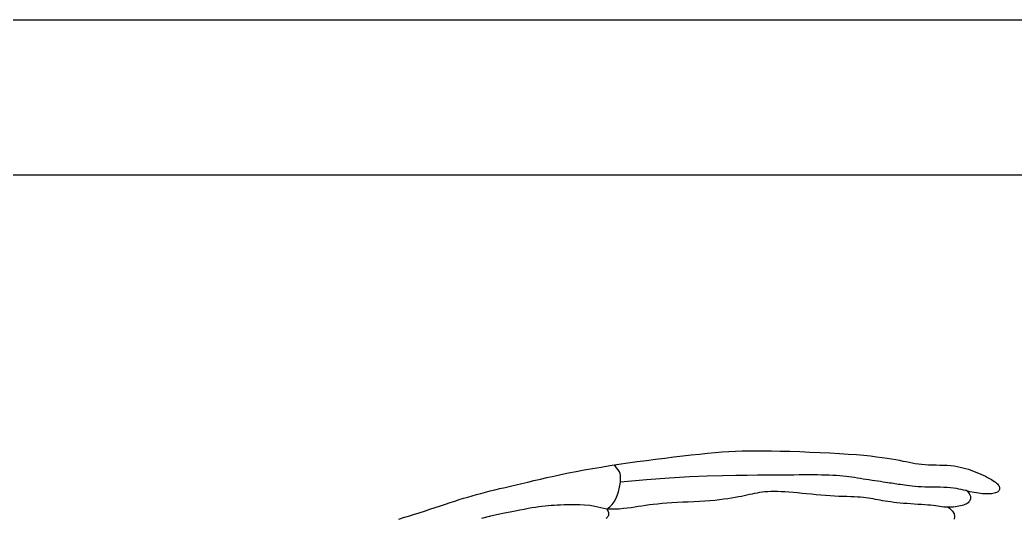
# Paper-space layout 'A3' of a CAD drawing. Header units: millimetres. Extents: x 67 to 487, y 39 to 336.
# Drawn here: x 314.67 to 322.76, y 135.29 to 139.34 of the extents above; entities that cross this region are included whole.
import ezdxf

# ---------------------------------------------------------------- set-up
doc = ezdxf.new("R2010")
doc.units = ezdxf.units.MM
doc.layers.add('ARQ_Prancha', color=7, linetype='Continuous')
doc.layers.add('ARQ_Vista 01', color=1, linetype='Continuous')

# ---------------------------------------------------------------- blocks, each defined once
blk = doc.blocks.new('BRASÃO ESTADO PARANÁ')
at = {"layer": 'ARQ_Vista 01'}
for points in [[(3368.46, -30987.05), (3369.04, -30986.87), (3369.66, -30986.68), (3370.29, -30986.48), (3370.95, -30986.27), (3371.61, -30986.06), (3372.28, -30985.84), (3372.94, -30985.62), (3373.58, -30985.41), (3374.2, -30985.21), (3374.78, -30985.02), (3375.35, -30984.84), (3375.89, -30984.66), (3376.42, -30984.5), (3376.94, -30984.34), (3377.46, -30984.18), (3377.99, -30984.03), (3378.53, -30983.89), (3379.09, -30983.74), (3379.67, -30983.6), (3380.26, -30983.45), (3380.88, -30983.31), (3381.52, -30983.16), (3382.18, -30983), (3382.86, -30982.84), (3383.57, -30982.68), (3384.3, -30982.5), (3385.05, -30982.32), (3385.84, -30982.14), (3386.65, -30981.95), (3387.49, -30981.76), (3388.37, -30981.57), (3389.28, -30981.38), (3390.23, -30981.2), (3391.22, -30981.01), (3392.24, -30980.83), (3393.3, -30980.66), (3394.38, -30980.49), (3395.47, -30980.32), (3396.59, -30980.16), (3397.71, -30980), (3398.85, -30979.84), (3399.98, -30979.69), (3401.1, -30979.55), (3402.21, -30979.41), (3403.3, -30979.28), (3404.35, -30979.16), (3405.37, -30979.06), (3406.35, -30978.96), (3407.27, -30978.88), (3408.14, -30978.81), (3408.97, -30978.75), (3409.77, -30978.71), (3410.58, -30978.68), (3411.4, -30978.66), (3412.27, -30978.65), (3413.19, -30978.66), (3414.19, -30978.67), (3415.28, -30978.7), (3416.45, -30978.73), (3417.67, -30978.77), (3418.91, -30978.82), (3420.15, -30978.87), (3421.36, -30978.93), (3422.53, -30979), (3423.62, -30979.07), (3424.62, -30979.14), (3425.53, -30979.22), (3426.35, -30979.3), (3427.1, -30979.39), (3427.77, -30979.48), (3428.38, -30979.57), (3428.93, -30979.66), (3429.44, -30979.74), (3429.89, -30979.83), (3430.32, -30979.92), (3430.72, -30980), (3431.1, -30980.08), (3431.47, -30980.15), (3431.84, -30980.22), (3432.22, -30980.27), (3432.62, -30980.31), (3433.04, -30980.34), (3433.48, -30980.37), (3433.94, -30980.38), (3434.4, -30980.39), (3434.87, -30980.41), (3435.32, -30980.42), (3435.77, -30980.45), (3436.2, -30980.48), (3436.6, -30980.53), (3436.98, -30980.58), (3437.34, -30980.66), (3437.69, -30980.74), (3438.02, -30980.83), (3438.35, -30980.93), (3438.66, -30981.04), (3438.97, -30981.16), (3439.28, -30981.28), (3439.59, -30981.41), (3439.89, -30981.54), (3440.18, -30981.67), (3440.45, -30981.8), (3440.71, -30981.93), (3440.95, -30982.06), (3441.17, -30982.19), (3441.37, -30982.31), (3441.54, -30982.42), (3441.69, -30982.53), (3441.82, -30982.64), (3441.93, -30982.74), (3442.02, -30982.84), (3442.09, -30982.94), (3442.14, -30983.04), (3442.17, -30983.14), (3442.19, -30983.23), (3442.18, -30983.33), (3442.17, -30983.42), (3442.13, -30983.51), (3442.07, -30983.59), (3442, -30983.66), (3441.91, -30983.73), (3441.8, -30983.79), (3441.67, -30983.83), (3441.52, -30983.87), (3441.36, -30983.91), (3441.19, -30983.93), (3440.99, -30983.95), (3440.79, -30983.95), (3440.57, -30983.95), (3440.34, -30983.95), (3440.1, -30983.93), (3439.85, -30983.91), (3439.59, -30983.88), (3439.33, -30983.84), (3439.07, -30983.8), (3438.81, -30983.75), (3438.55, -30983.69), (3438.29, -30983.63), (3438.03, -30983.56), (3437.76, -30983.49), (3437.48, -30983.43), (3437.19, -30983.36), (3436.88, -30983.3), (3436.54, -30983.25), (3436.17, -30983.21), (3435.76, -30983.18), (3435.33, -30983.16), (3434.88, -30983.14), (3434.42, -30983.14), (3433.95, -30983.13), (3433.48, -30983.12), (3433.03, -30983.12), (3432.6, -30983.1), (3432.19, -30983.08), (3431.81, -30983.05), (3431.45, -30983.02), (3431.12, -30982.98), (3430.81, -30982.94), (3430.52, -30982.9), (3430.26, -30982.86), (3430.01, -30982.82), (3429.78, -30982.79), (3429.56, -30982.75), (3429.35, -30982.72), (3429.15, -30982.69), (3428.93, -30982.66), (3428.71, -30982.62), (3428.46, -30982.58), (3428.2, -30982.54), (3427.9, -30982.5), (3427.58, -30982.45), (3427.24, -30982.4), (3426.89, -30982.35), (3426.53, -30982.3), (3426.16, -30982.24), (3425.79, -30982.18), (3425.43, -30982.13), (3425.08, -30982.07), (3424.73, -30982.02), (3424.39, -30981.96), (3424.05, -30981.91), (3423.7, -30981.87), (3423.34, -30981.82), (3422.97, -30981.78), (3422.58, -30981.74), (3422.17, -30981.71), (3421.74, -30981.69), (3421.29, -30981.67), (3420.82, -30981.65), (3420.33, -30981.64), (3419.83, -30981.63), (3419.3, -30981.62), (3418.75, -30981.62), (3418.19, -30981.62), (3417.59, -30981.63), (3416.94, -30981.64), (3416.24, -30981.64), (3415.45, -30981.65), (3414.57, -30981.66), (3413.59, -30981.67), (3412.48, -30981.67), (3411.23, -30981.68), (3409.81, -30981.69), (3408.18, -30981.72), (3406.3, -30981.78), (3404.15, -30981.88), (3401.68, -30982.03), (3398.87, -30982.24), (3395.67, -30982.52)], [(3395.67, -30982.52), (3395.68, -30982.16), (3395.69, -30981.88), (3395.67, -30981.65), (3395.62, -30981.45), (3395.53, -30981.25), (3395.39, -30981.02), (3395.19, -30980.75), (3394.92, -30980.4)], [(3393.99, -30985.85), (3394.36, -30985.56), (3394.66, -30985.26), (3394.9, -30984.93), (3395.1, -30984.57), (3395.27, -30984.16), (3395.41, -30983.69), (3395.54, -30983.14), (3395.67, -30982.52)], [(3438.03, -30983.46), (3438.26, -30983.68), (3438.43, -30983.89), (3438.54, -30984.08), (3438.6, -30984.25), (3438.63, -30984.42), (3438.61, -30984.57), (3438.57, -30984.7), (3438.51, -30984.83), (3438.42, -30984.94), (3438.32, -30985.04), (3438.21, -30985.12), (3438.07, -30985.2), (3437.93, -30985.27), (3437.76, -30985.33), (3437.59, -30985.39), (3437.4, -30985.43), (3437.19, -30985.48), (3436.98, -30985.51), (3436.76, -30985.54), (3436.53, -30985.57), (3436.29, -30985.58), (3436.05, -30985.59), (3435.81, -30985.59), (3435.57, -30985.59), (3435.34, -30985.57), (3435.1, -30985.54), (3434.85, -30985.51), (3434.6, -30985.48), (3434.32, -30985.44), (3434.03, -30985.4), (3433.72, -30985.36), (3433.37, -30985.33), (3432.99, -30985.29), (3432.59, -30985.26), (3432.16, -30985.24), (3431.72, -30985.21), (3431.28, -30985.18), (3430.83, -30985.15), (3430.4, -30985.12), (3429.97, -30985.08), (3429.57, -30985.04), (3429.19, -30985), (3428.83, -30984.95), (3428.48, -30984.9), (3428.15, -30984.85), (3427.83, -30984.79), (3427.53, -30984.74), (3427.24, -30984.69), (3426.95, -30984.63), (3426.67, -30984.58), (3426.39, -30984.53), (3426.1, -30984.49), (3425.79, -30984.45), (3425.48, -30984.41), (3425.13, -30984.37), (3424.76, -30984.35), (3424.36, -30984.32), (3423.92, -30984.31), (3423.46, -30984.29), (3422.97, -30984.27), (3422.46, -30984.26), (3421.93, -30984.23), (3421.38, -30984.21), (3420.82, -30984.17), (3420.25, -30984.13), (3419.67, -30984.07), (3419.09, -30984.01), (3418.51, -30983.95), (3417.94, -30983.9), (3417.39, -30983.84), (3416.85, -30983.79), (3416.33, -30983.74), (3415.84, -30983.71), (3415.38, -30983.69), (3414.93, -30983.68), (3414.51, -30983.67), (3414.12, -30983.68), (3413.74, -30983.7), (3413.38, -30983.72), (3413.05, -30983.76), (3412.73, -30983.8), (3412.42, -30983.85), (3412.11, -30983.91), (3411.81, -30983.97), (3411.51, -30984.04), (3411.19, -30984.11), (3410.86, -30984.18), (3410.51, -30984.26), (3410.13, -30984.33), (3409.72, -30984.41), (3409.29, -30984.48), (3408.83, -30984.55), (3408.33, -30984.62), (3407.8, -30984.69), (3407.24, -30984.75), (3406.64, -30984.8), (3406.01, -30984.85), (3405.35, -30984.89), (3404.67, -30984.92), (3403.98, -30984.96), (3403.3, -30984.99), (3402.63, -30985.03), (3401.97, -30985.06), (3401.35, -30985.11), (3400.77, -30985.15), (3400.22, -30985.21), (3399.7, -30985.26), (3399.21, -30985.32), (3398.74, -30985.38), (3398.29, -30985.45), (3397.84, -30985.52), (3397.41, -30985.58), (3396.97, -30985.65), (3396.51, -30985.72), (3396.03, -30985.77), (3395.49, -30985.82), (3394.89, -30985.84), (3394.2, -30985.85), (3393.99, -30985.85)], [(3393.99, -30985.85), (3393.25, -30985.65), (3392.54, -30985.5), (3391.89, -30985.4), (3391.27, -30985.33), (3390.7, -30985.3), (3390.16, -30985.29), (3389.65, -30985.3), (3389.18, -30985.31), (3388.74, -30985.32), (3388.32, -30985.33), (3387.92, -30985.35), (3387.54, -30985.37), (3387.16, -30985.39), (3386.79, -30985.42), (3386.41, -30985.45), (3386.03, -30985.49), (3385.64, -30985.55), (3385.23, -30985.61), (3384.8, -30985.68), (3384.34, -30985.77), (3383.85, -30985.86), (3383.32, -30985.96), (3382.75, -30986.08), (3382.12, -30986.2), (3381.44, -30986.34), (3380.66, -30986.5), (3379.73, -30986.71), (3378.63, -30986.97)], [(3435.88, -30985.59), (3436.05, -30985.71), (3436.41, -30986.07), (3436.6, -30986.42), (3436.66, -30986.75), (3436.61, -30987.07)], [(3393.99, -30985.85), (3394.09, -30985.98), (3394.15, -30986.12), (3394.19, -30986.25), (3394.21, -30986.37), (3394.2, -30986.49), (3394.18, -30986.61), (3394.14, -30986.71), (3394.09, -30986.79), (3394.03, -30986.87), (3393.97, -30986.93), (3393.88, -30986.98)]]:
    blk.add_lwpolyline(points, dxfattribs=at)

psp = doc.layouts.new('A3')

# ---------------------------------------------------------------- linework, layer by layer
at = {"layer": 'ARQ_Prancha'}
psp.add_line((301.9044, 139.3422), (476.9044, 139.3422), dxfattribs=at)
psp.add_lwpolyline([(476.9044, 49.0648), (301.9044, 49.0648), (301.9044, 138.081), (476.9044, 138.081)], close=True, dxfattribs=at)

# ---------------------------------------------------------------- block references
at = {"layer": 'ARQ_Vista 01', "xscale": 0.06623285758541897, "yscale": 0.06623285759997088, "zscale": 0.0662328576}
psp.add_blockref('BRASÃO ESTADO PARANÁ', (94.6471, 2187.6436), dxfattribs=at)

doc.saveas('drawing.dxf')
